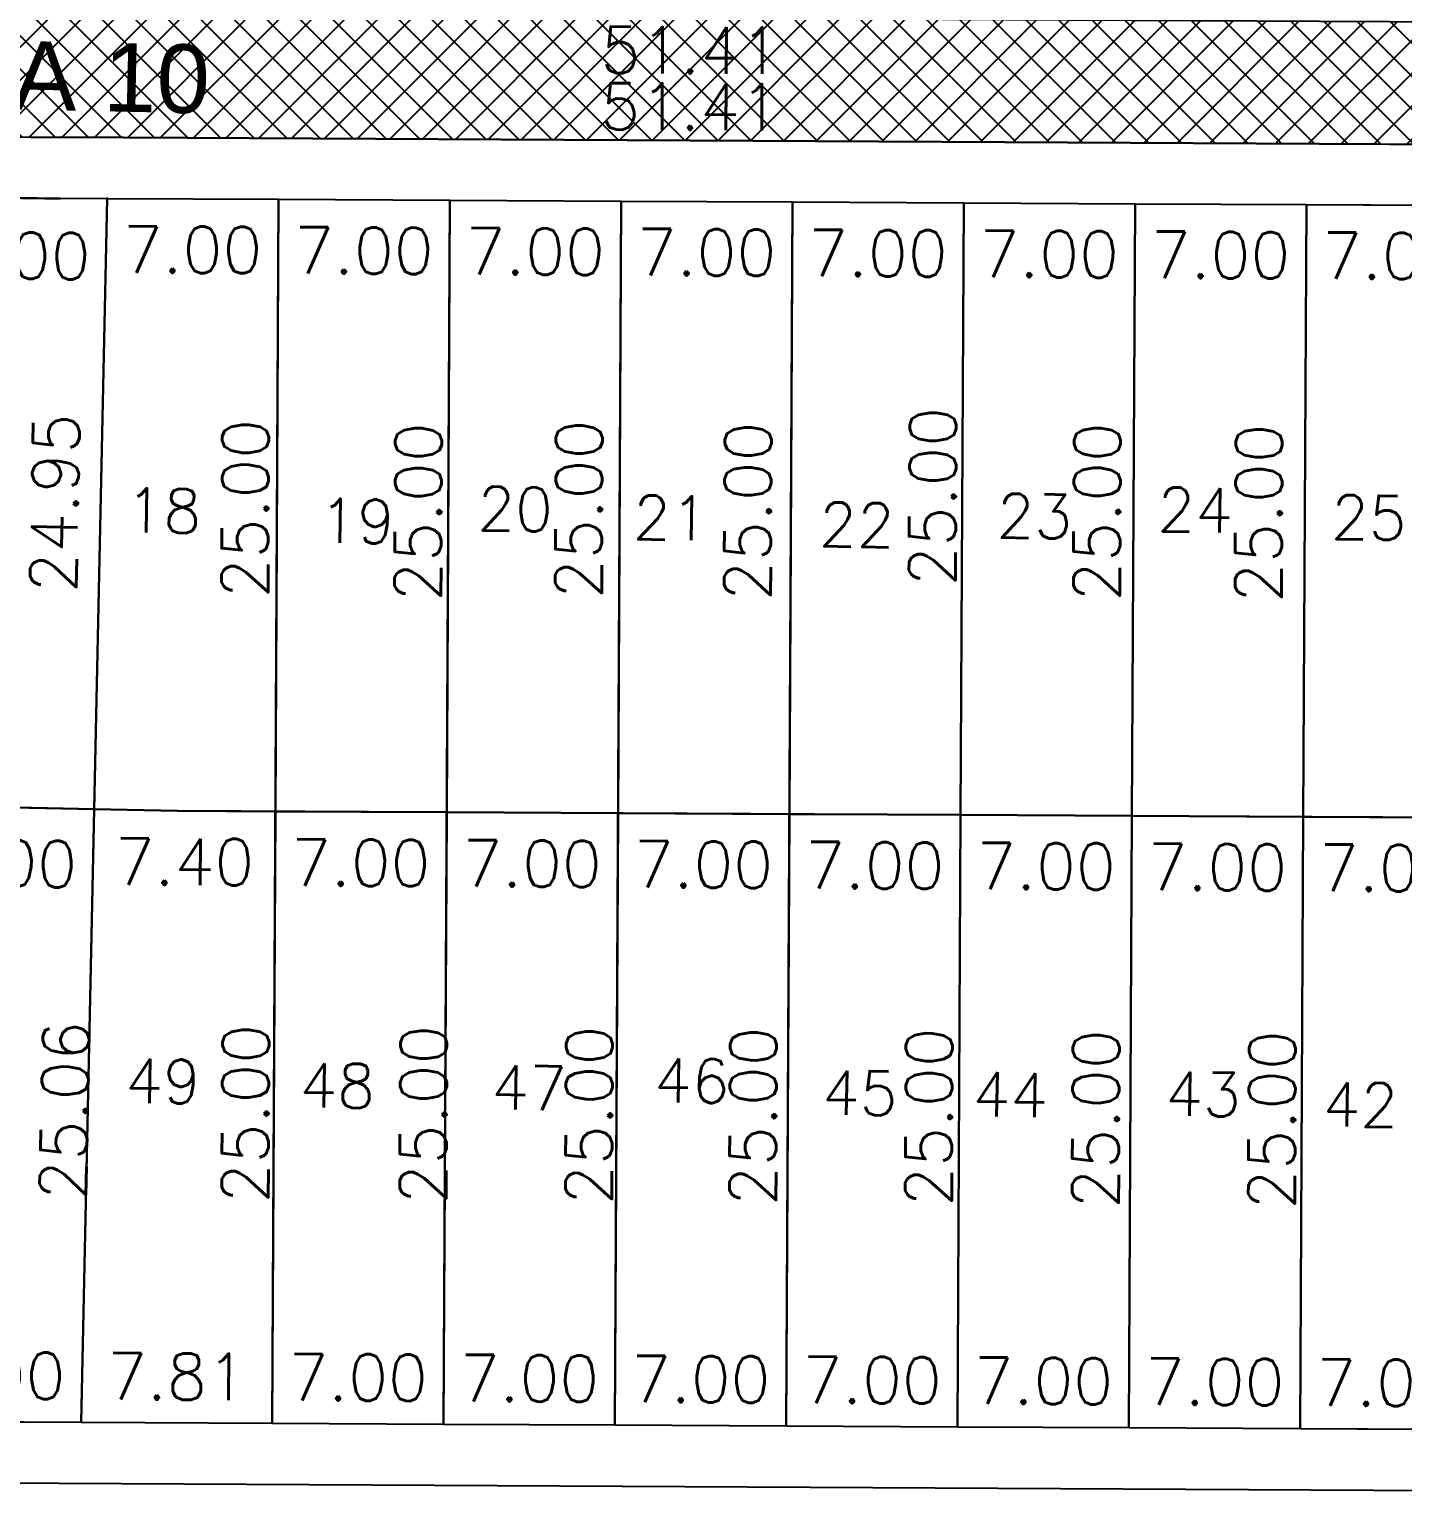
# Model space of a CAD drawing. Header units: millimetres. Extents: x -4430026 to 4783824, y 584 to 9593110.
# Drawn here: x 1747.2 to 1803.3, y 1333 to 1393 of the extents above; entities that cross this region are included whole.
import ezdxf
from ezdxf.enums import TextEntityAlignment as Align

# ---------------------------------------------------------------- set-up
doc = ezdxf.new("R2010")
doc.units = ezdxf.units.MM
doc.linetypes.add('CONTINUO', pattern=[0])
for name, color, linetype in [('Bra-Rua Calçadas', 1, 'Continuous'), ('Calçada', 1, 'Continuous'), ('Cota', 8, 'Continuous'), ('Lotes', 2, 'Continuous'), ('Numero de lotes', 5, 'Continuous'), ('TXT A.VERDES', 7, 'Continuous'), ('Área Verde Alameda etc.', 92, 'Continuous')]:
    doc.layers.add(name, color=color, linetype=linetype)
doc.styles.add('arcad1', font='romans.shx')
doc.styles.add('ROMANS', font='romans.shx')
doc.dimstyles.new('BOLA100', dxfattribs={"dimscale": 0, "dimtxt": 1.9, "dimasz": 0.18, "dimexe": 0.18, "dimexo": 0.063, "dimgap": 0, "dimtad": 1, "dimzin": 4, "dimdsep": 46, "dimtxsty": 'ROMANS', "dimcen": 0.09, "dimse1": 1, "dimse2": 1, "dimsd1": 1, "dimsd2": 1, "dimclrt": 256, "dimaunit": 1, "dimadec": 4, "dimazin": 0, "dimtfac": 1.2, "dimtix": 1, "dimtmove": 2, "dimatfit": 3, "dimfxl": 1, "dimtvp": 2, "dimtolj": 1, "dimtzin": 4, "dimarcsym": 0})

# ---------------------------------------------------------------- blocks, each defined once
blk = doc.blocks.new('*D4227')
at = {"layer": 'DEFPOINTS', "color": 0}
for p in [(1759.786, 1385.951), (1756.864, 1360.965), (1759.657, 1360.951)]:
    blk.add_point(p, dxfattribs=at)
at = {"layer": 'Cota', "insert": (1755.978, 1373.47), "char_height": 1.9, "attachment_point": 5, "rotation": 89.70531, "style": 'ROMANS'}
blk.add_mtext('\\A1;25.00', dxfattribs=at)
blk = doc.blocks.new('*D4228')
at = {"layer": 'DEFPOINTS', "color": 0}
for p in [(1766.582, 1385.809), (1763.93, 1360.822), (1766.454, 1360.809)]:
    blk.add_point(p, dxfattribs=at)
at = {"layer": 'Cota', "insert": (1763.044, 1373.327), "char_height": 1.9, "attachment_point": 5, "rotation": 89.70531, "style": 'ROMANS'}
blk.add_mtext('\\A1;25.00', dxfattribs=at)
blk = doc.blocks.new('*D4229')
at = {"layer": 'DEFPOINTS', "color": 0}
for p in [(1773.38, 1385.917), (1770.497, 1360.932), (1773.251, 1360.917)]:
    blk.add_point(p, dxfattribs=at)
at = {"layer": 'Cota', "insert": (1769.611, 1373.436), "char_height": 1.9, "attachment_point": 5, "rotation": 89.70531, "style": 'ROMANS'}
blk.add_mtext('\\A1;25.00', dxfattribs=at)
blk = doc.blocks.new('*D4230')
at = {"layer": 'DEFPOINTS', "color": 0}
for p in [(1780.579, 1385.839), (1777.397, 1360.855), (1780.45, 1360.839)]:
    blk.add_point(p, dxfattribs=at)
at = {"layer": 'Cota', "insert": (1776.511, 1373.359), "char_height": 1.9, "attachment_point": 5, "rotation": 89.70531, "style": 'ROMANS'}
blk.add_mtext('\\A1;25.00', dxfattribs=at)
blk = doc.blocks.new('*D4231')
at = {"layer": 'DEFPOINTS', "color": 0}
for p in [(1787.948, 1386.438), (1784.95, 1361.453), (1787.819, 1361.438)]:
    blk.add_point(p, dxfattribs=at)
at = {"layer": 'Cota', "insert": (1784.064, 1373.958), "char_height": 1.9, "attachment_point": 5, "rotation": 89.70531, "style": 'ROMANS'}
blk.add_mtext('\\A1;25.00', dxfattribs=at)
blk = doc.blocks.new('*D4232')
at = {"layer": 'DEFPOINTS', "color": 0}
for p in [(1794.559, 1385.815), (1791.665, 1360.829), (1794.43, 1360.815)]:
    blk.add_point(p, dxfattribs=at)
at = {"layer": 'Cota', "insert": (1790.779, 1373.334), "char_height": 1.9, "attachment_point": 5, "rotation": 89.70531, "style": 'ROMANS'}
blk.add_mtext('\\A1;25.00', dxfattribs=at)
blk = doc.blocks.new('*D4233')
at = {"layer": 'DEFPOINTS', "color": 0}
for p in [(1800.968, 1385.765), (1798.271, 1360.779), (1800.839, 1360.765)]:
    blk.add_point(p, dxfattribs=at)
at = {"layer": 'Cota', "insert": (1797.386, 1373.283), "char_height": 1.9, "attachment_point": 5, "rotation": 89.70531, "style": 'ROMANS'}
blk.add_mtext('\\A1;25.00', dxfattribs=at)
blk = doc.blocks.new('*D4251')
at = {"layer": 'DEFPOINTS', "color": 0}
for p in [(1801.509, 1360.97), (1798.813, 1335.983), (1801.38, 1335.97)]:
    blk.add_point(p, dxfattribs=at)
at = {"layer": 'Cota', "insert": (1797.927, 1348.488), "char_height": 1.9, "attachment_point": 5, "rotation": 89.70531, "style": 'ROMANS'}
blk.add_mtext('\\A1;25.00', dxfattribs=at)
blk = doc.blocks.new('*D4252')
at = {"layer": 'DEFPOINTS', "color": 0}
for p in [(1794.509, 1361.006), (1791.615, 1336.02), (1794.381, 1336.006)]:
    blk.add_point(p, dxfattribs=at)
at = {"layer": 'Cota', "insert": (1790.729, 1348.525), "char_height": 1.9, "attachment_point": 5, "rotation": 89.70531, "style": 'ROMANS'}
blk.add_mtext('\\A1;25.00', dxfattribs=at)
blk = doc.blocks.new('*D4253')
at = {"layer": 'DEFPOINTS', "color": 0}
for p in [(1787.794, 1361.083), (1784.796, 1336.098), (1787.666, 1336.083)]:
    blk.add_point(p, dxfattribs=at)
at = {"layer": 'Cota', "insert": (1783.91, 1348.603), "char_height": 1.9, "attachment_point": 5, "rotation": 89.70531, "style": 'ROMANS'}
blk.add_mtext('\\A1;25.00', dxfattribs=at)
blk = doc.blocks.new('*D4254')
at = {"layer": 'DEFPOINTS', "color": 0}
for p in [(1780.794, 1361.119), (1777.613, 1336.135), (1780.666, 1336.119)]:
    blk.add_point(p, dxfattribs=at)
at = {"layer": 'Cota', "insert": (1776.727, 1348.64), "char_height": 1.9, "attachment_point": 5, "rotation": 89.70531, "style": 'ROMANS'}
blk.add_mtext('\\A1;25.00', dxfattribs=at)
blk = doc.blocks.new('*D4255')
at = {"layer": 'DEFPOINTS', "color": 0}
for p in [(1773.794, 1361.155), (1770.912, 1336.169), (1773.666, 1336.155)]:
    blk.add_point(p, dxfattribs=at)
at = {"layer": 'Cota', "insert": (1770.026, 1348.674), "char_height": 1.9, "attachment_point": 5, "rotation": 89.70531, "style": 'ROMANS'}
blk.add_mtext('\\A1;25.00', dxfattribs=at)
blk = doc.blocks.new('*D4256')
at = {"layer": 'DEFPOINTS', "color": 0}
for p in [(1766.794, 1361.191), (1764.142, 1336.204), (1766.666, 1336.191)]:
    blk.add_point(p, dxfattribs=at)
at = {"layer": 'Cota', "insert": (1763.257, 1348.709), "char_height": 1.9, "attachment_point": 5, "rotation": 89.70531, "style": 'ROMANS'}
blk.add_mtext('\\A1;25.00', dxfattribs=at)
blk = doc.blocks.new('*D4257')
at = {"layer": 'DEFPOINTS', "color": 0}
for p in [(1759.794, 1361.227), (1756.873, 1336.242), (1759.666, 1336.227)]:
    blk.add_point(p, dxfattribs=at)
at = {"layer": 'Cota', "insert": (1755.987, 1348.746), "char_height": 1.9, "attachment_point": 5, "rotation": 89.70531, "style": 'ROMANS'}
blk.add_mtext('\\A1;25.00', dxfattribs=at)
blk = doc.blocks.new('*D4258')
at = {"layer": 'DEFPOINTS', "color": 0}
for p in [(1752.391, 1361.32), (1749.276, 1336.322), (1751.858, 1336.267)]:
    blk.add_point(p, dxfattribs=at)
at = {"layer": 'Cota', "insert": (1748.593, 1348.869), "char_height": 1.9, "attachment_point": 5, "rotation": 88.7822, "style": 'ROMANS'}
blk.add_mtext('\\A1;25.06', dxfattribs=at)
blk = doc.blocks.new('*D4278')
at = {"layer": 'DEFPOINTS', "color": 0}
for p in [(1799.339, 1385.876), (1806.339, 1385.84), (1799.323, 1382.858)]:
    blk.add_point(p, dxfattribs=at)
at = {"layer": 'Cota', "insert": (1802.828, 1383.79), "char_height": 1.9, "attachment_point": 5, "rotation": 359.70531, "style": 'ROMANS'}
blk.add_mtext('\\A1;7.00', dxfattribs=at)
blk = doc.blocks.new('*D4279')
at = {"layer": 'DEFPOINTS', "color": 0}
for p in [(1792.339, 1385.912), (1799.339, 1385.876), (1792.323, 1382.894)]:
    blk.add_point(p, dxfattribs=at)
at = {"layer": 'Cota', "insert": (1795.828, 1383.826), "char_height": 1.9, "attachment_point": 5, "rotation": 359.70531, "style": 'ROMANS'}
blk.add_mtext('\\A1;7.00', dxfattribs=at)
blk = doc.blocks.new('*D4280')
at = {"layer": 'DEFPOINTS', "color": 0}
for p in [(1785.339, 1385.948), (1792.339, 1385.912), (1785.323, 1382.93)]:
    blk.add_point(p, dxfattribs=at)
at = {"layer": 'Cota', "insert": (1788.828, 1383.862), "char_height": 1.9, "attachment_point": 5, "rotation": 359.70531, "style": 'ROMANS'}
blk.add_mtext('\\A1;7.00', dxfattribs=at)
blk = doc.blocks.new('*D4281')
at = {"layer": 'DEFPOINTS', "color": 0}
for p in [(1778.339, 1385.984), (1785.339, 1385.948), (1778.323, 1382.966)]:
    blk.add_point(p, dxfattribs=at)
at = {"layer": 'Cota', "insert": (1781.828, 1383.898), "char_height": 1.9, "attachment_point": 5, "rotation": 359.70531, "style": 'ROMANS'}
blk.add_mtext('\\A1;7.00', dxfattribs=at)
blk = doc.blocks.new('*D4282')
at = {"layer": 'DEFPOINTS', "color": 0}
for p in [(1771.339, 1386.02), (1778.339, 1385.984), (1771.323, 1383.002)]:
    blk.add_point(p, dxfattribs=at)
at = {"layer": 'Cota', "insert": (1774.828, 1383.934), "char_height": 1.9, "attachment_point": 5, "rotation": 359.70531, "style": 'ROMANS'}
blk.add_mtext('\\A1;7.00', dxfattribs=at)
blk = doc.blocks.new('*D4283')
at = {"layer": 'DEFPOINTS', "color": 0}
for p in [(1764.339, 1386.056), (1771.339, 1386.02), (1764.324, 1383.038)]:
    blk.add_point(p, dxfattribs=at)
at = {"layer": 'Cota', "insert": (1767.828, 1383.97), "char_height": 1.9, "attachment_point": 5, "rotation": 359.70531, "style": 'ROMANS'}
blk.add_mtext('\\A1;7.00', dxfattribs=at)
blk = doc.blocks.new('*D4284')
at = {"layer": 'DEFPOINTS', "color": 0}
for p in [(1757.339, 1386.092), (1764.339, 1386.056), (1757.324, 1383.074)]:
    blk.add_point(p, dxfattribs=at)
at = {"layer": 'Cota', "insert": (1760.828, 1384.006), "char_height": 1.9, "attachment_point": 5, "rotation": 359.70531, "style": 'ROMANS'}
blk.add_mtext('\\A1;7.00', dxfattribs=at)
blk = doc.blocks.new('*D4285')
at = {"layer": 'DEFPOINTS', "color": 0}
for p in [(1750.337, 1386.128), (1757.339, 1386.092), (1750.321, 1383.11)]:
    blk.add_point(p, dxfattribs=at)
at = {"layer": 'Cota', "insert": (1753.827, 1384.042), "char_height": 1.9, "attachment_point": 5, "rotation": 359.70531, "style": 'ROMANS'}
blk.add_mtext('\\A1;7.00', dxfattribs=at)
blk = doc.blocks.new('*D4295')
at = {"layer": 'DEFPOINTS', "color": 0}
for p in [(1799.086, 1336.811), (1799.081, 1335.876), (1806.081, 1335.84)]:
    blk.add_point(p, dxfattribs=at)
at = {"layer": 'Cota', "insert": (1802.591, 1337.743), "char_height": 1.9, "attachment_point": 5, "rotation": 359.70531, "style": 'ROMANS'}
blk.add_mtext('\\A1;7.00', dxfattribs=at)
blk = doc.blocks.new('*D4296')
at = {"layer": 'DEFPOINTS', "color": 0}
for p in [(1792.086, 1336.847), (1792.082, 1335.912), (1799.081, 1335.876)]:
    blk.add_point(p, dxfattribs=at)
at = {"layer": 'Cota', "insert": (1795.591, 1337.779), "char_height": 1.9, "attachment_point": 5, "rotation": 359.70531, "style": 'ROMANS'}
blk.add_mtext('\\A1;7.00', dxfattribs=at)
blk = doc.blocks.new('*D4297')
at = {"layer": 'DEFPOINTS', "color": 0}
for p in [(1785.086, 1336.883), (1785.082, 1335.948), (1792.082, 1335.912)]:
    blk.add_point(p, dxfattribs=at)
at = {"layer": 'Cota', "insert": (1788.591, 1337.815), "char_height": 1.9, "attachment_point": 5, "rotation": 359.70531, "style": 'ROMANS'}
blk.add_mtext('\\A1;7.00', dxfattribs=at)
blk = doc.blocks.new('*D4298')
at = {"layer": 'DEFPOINTS', "color": 0}
for p in [(1778.087, 1336.919), (1778.082, 1335.984), (1785.082, 1335.948)]:
    blk.add_point(p, dxfattribs=at)
at = {"layer": 'Cota', "insert": (1781.591, 1337.851), "char_height": 1.9, "attachment_point": 5, "rotation": 359.70531, "style": 'ROMANS'}
blk.add_mtext('\\A1;7.00', dxfattribs=at)
blk = doc.blocks.new('*D4299')
at = {"layer": 'DEFPOINTS', "color": 0}
for p in [(1771.087, 1336.955), (1771.082, 1336.02), (1778.082, 1335.984)]:
    blk.add_point(p, dxfattribs=at)
at = {"layer": 'Cota', "insert": (1774.591, 1337.887), "char_height": 1.9, "attachment_point": 5, "rotation": 359.70531, "style": 'ROMANS'}
blk.add_mtext('\\A1;7.00', dxfattribs=at)
blk = doc.blocks.new('*D4300')
at = {"layer": 'DEFPOINTS', "color": 0}
for p in [(1764.087, 1336.991), (1764.082, 1336.056), (1771.082, 1336.02)]:
    blk.add_point(p, dxfattribs=at)
at = {"layer": 'Cota', "insert": (1767.592, 1337.923), "char_height": 1.9, "attachment_point": 5, "rotation": 359.70531, "style": 'ROMANS'}
blk.add_mtext('\\A1;7.00', dxfattribs=at)
blk = doc.blocks.new('*D4301')
at = {"layer": 'DEFPOINTS', "color": 0}
for p in [(1757.087, 1337.027), (1757.082, 1336.092), (1764.082, 1336.056)]:
    blk.add_point(p, dxfattribs=at)
at = {"layer": 'Cota', "insert": (1760.592, 1337.959), "char_height": 1.9, "attachment_point": 5, "rotation": 359.70531, "style": 'ROMANS'}
blk.add_mtext('\\A1;7.00', dxfattribs=at)
blk = doc.blocks.new('*D4302')
at = {"layer": 'DEFPOINTS', "color": 0}
for p in [(1749.279, 1337.068), (1749.274, 1336.132), (1757.082, 1336.092)]:
    blk.add_point(p, dxfattribs=at)
at = {"layer": 'Cota', "insert": (1753.188, 1337.997), "char_height": 1.9, "attachment_point": 5, "rotation": 359.70531, "style": 'ROMANS'}
blk.add_mtext('\\A1;7.81', dxfattribs=at)
blk = doc.blocks.new('*D4303')
at = {"layer": 'DEFPOINTS', "color": 0}
for p in [(1742.284, 1337.103), (1742.279, 1336.168), (1749.274, 1336.132)]:
    blk.add_point(p, dxfattribs=at)
at = {"layer": 'Cota', "insert": (1745.786, 1338.035), "char_height": 1.9, "attachment_point": 5, "rotation": 359.70531, "style": 'ROMANS'}
blk.add_mtext('\\A1;7.00', dxfattribs=at)
blk = doc.blocks.new('*D4314')
at = {"layer": 'DEFPOINTS', "color": 0}
for p in [(1799.21, 1360.876), (1806.21, 1360.84), (1799.194, 1357.844)]:
    blk.add_point(p, dxfattribs=at)
at = {"layer": 'Cota', "insert": (1802.699, 1358.776), "char_height": 1.9, "attachment_point": 5, "rotation": 359.70531, "style": 'ROMANS'}
blk.add_mtext('\\A1;7.00', dxfattribs=at)
blk = doc.blocks.new('*D4315')
at = {"layer": 'DEFPOINTS', "color": 0}
for p in [(1792.21, 1360.912), (1799.21, 1360.876), (1792.195, 1357.88)]:
    blk.add_point(p, dxfattribs=at)
at = {"layer": 'Cota', "insert": (1795.699, 1358.812), "char_height": 1.9, "attachment_point": 5, "rotation": 359.70531, "style": 'ROMANS'}
blk.add_mtext('\\A1;7.00', dxfattribs=at)
blk = doc.blocks.new('*D4316')
at = {"layer": 'DEFPOINTS', "color": 0}
for p in [(1785.21, 1360.948), (1792.21, 1360.912), (1785.195, 1357.916)]:
    blk.add_point(p, dxfattribs=at)
at = {"layer": 'Cota', "insert": (1788.699, 1358.848), "char_height": 1.9, "attachment_point": 5, "rotation": 359.70531, "style": 'ROMANS'}
blk.add_mtext('\\A1;7.00', dxfattribs=at)
blk = doc.blocks.new('*D4317')
at = {"layer": 'DEFPOINTS', "color": 0}
for p in [(1778.21, 1360.984), (1785.21, 1360.948), (1778.195, 1357.952)]:
    blk.add_point(p, dxfattribs=at)
at = {"layer": 'Cota', "insert": (1781.7, 1358.884), "char_height": 1.9, "attachment_point": 5, "rotation": 359.70531, "style": 'ROMANS'}
blk.add_mtext('\\A1;7.00', dxfattribs=at)
blk = doc.blocks.new('*D4318')
at = {"layer": 'DEFPOINTS', "color": 0}
for p in [(1771.21, 1361.02), (1778.21, 1360.984), (1771.195, 1357.988)]:
    blk.add_point(p, dxfattribs=at)
at = {"layer": 'Cota', "insert": (1774.7, 1358.92), "char_height": 1.9, "attachment_point": 5, "rotation": 359.70531, "style": 'ROMANS'}
blk.add_mtext('\\A1;7.00', dxfattribs=at)
blk = doc.blocks.new('*D4319')
at = {"layer": 'DEFPOINTS', "color": 0}
for p in [(1764.211, 1361.056), (1771.21, 1361.02), (1764.195, 1358.024)]:
    blk.add_point(p, dxfattribs=at)
at = {"layer": 'Cota', "insert": (1767.7, 1358.956), "char_height": 1.9, "attachment_point": 5, "rotation": 359.70531, "style": 'ROMANS'}
blk.add_mtext('\\A1;7.00', dxfattribs=at)
blk = doc.blocks.new('*D4320')
at = {"layer": 'DEFPOINTS', "color": 0}
for p in [(1757.211, 1361.092), (1764.211, 1361.056), (1757.195, 1358.06)]:
    blk.add_point(p, dxfattribs=at)
at = {"layer": 'Cota', "insert": (1760.7, 1358.992), "char_height": 1.9, "attachment_point": 5, "rotation": 359.70531, "style": 'ROMANS'}
blk.add_mtext('\\A1;7.00', dxfattribs=at)
blk = doc.blocks.new('*D4321')
at = {"layer": 'DEFPOINTS', "color": 0}
for p in [(1749.807, 1361.185), (1757.211, 1361.092), (1749.791, 1358.098)]:
    blk.add_point(p, dxfattribs=at)
at = {"layer": 'Cota', "insert": (1753.498, 1359.029), "char_height": 1.9, "attachment_point": 5, "rotation": 359.70531, "style": 'ROMANS'}
blk.add_mtext('\\A1;7.40', dxfattribs=at)
blk = doc.blocks.new('*D7241')
at = {"layer": 'DEFPOINTS', "color": 0}
for p in [(1749.415, 1386.147), (1750.337, 1386.128, 51.854), (1749.807, 1361.185, 51.854)]:
    blk.add_point(p, dxfattribs=at)
at = {"layer": 'Cota', "insert": (1748.2, 1373.696), "char_height": 1.9, "attachment_point": 5, "rotation": 88.7822, "style": 'ROMANS'}
blk.add_mtext('\\A1;24.95', dxfattribs=at)
blk = doc.blocks.new('*D7381')
at = {"layer": 'DEFPOINTS', "color": 0}
for p in [(1748.472, 1393.637), (1799.877, 1393.373), (1799.866, 1391.112)]:
    blk.add_point(p, dxfattribs=at)
at = {"layer": 'Cota', "insert": (1774.168, 1392.194), "char_height": 1.9, "attachment_point": 5, "rotation": 359.70531, "style": 'ROMANS'}
blk.add_mtext('\\A1;51.41', dxfattribs=at)
blk = doc.blocks.new('*D7382')
at = {"layer": 'DEFPOINTS', "color": 0}
for p in [(1748.447, 1388.637), (1799.854, 1388.803), (1799.851, 1388.373)]:
    blk.add_point(p, dxfattribs=at)
at = {"layer": 'Cota', "insert": (1774.156, 1389.885), "char_height": 1.9, "attachment_point": 5, "rotation": 359.70531, "style": 'ROMANS'}
blk.add_mtext('\\A1;51.41', dxfattribs=at)
blk = doc.blocks.new('*D7383')
at = {"layer": 'DEFPOINTS', "color": 0}
for p in [(1799.877, 1393.373), (1819.877, 1393.27), (1819.864, 1390.849)]:
    blk.add_point(p, dxfattribs=at)
at = {"layer": 'Cota', "insert": (1809.869, 1391.85), "char_height": 1.9, "attachment_point": 5, "rotation": 359.70531, "style": 'ROMANS'}
blk.add_mtext('\\A1;20.00', dxfattribs=at)
blk = doc.blocks.new('*D7384')
at = {"layer": 'DEFPOINTS', "color": 0}
for p in [(1819.853, 1388.562), (1799.851, 1388.373), (1819.851, 1388.27)]:
    blk.add_point(p, dxfattribs=at)
at = {"layer": 'Cota', "insert": (1809.858, 1389.564), "char_height": 1.9, "attachment_point": 5, "rotation": 359.70531, "style": 'ROMANS'}
blk.add_mtext('\\A1;20.00', dxfattribs=at)

msp = doc.modelspace()

# ---------------------------------------------------------------- hatches: boundary and pattern name
at = {"layer": 'Área Verde Alameda etc.'}
h = msp.add_hatch(dxfattribs=at)
h.set_pattern_fill('ANSI37', color=256, scale=0.3, style=0)
h.set_pattern_definition([(45, (-350710.31295, -9590084.73025), (-0.67351920908, 0.67351920908), []), (135, (-350710.31295, -9590084.73025), (-0.67351920908, -0.67351920908), [])])
h.paths.add_polyline_path([(1862.876, 1393.049), (1819.877, 1393.27), (1799.877, 1393.373), (1748.472, 1393.637, -0.152407), (1678.063, 1416.007), (1655.081, 1432.074, 0.151755), (1652.82, 1432.795, 0.254017), (1649.451, 1430.999), (1648.959, 1430.253), (1675.198, 1411.91), (1675.249, 1411.874, 0.152285), (1748.447, 1388.637), (1799.851, 1388.373), (1819.851, 1388.27), (1868.767, 1388.019, 0.075214), (1868.215, 1389.727, 0.282974)])

# ---------------------------------------------------------------- linework, layer by layer
at = {"layer": 'Bra-Rua Calçadas'}
msp.add_lwpolyline([(1678.063, 1416.007), (1655.081, 1432.074, 0.151755), (1652.82, 1432.795, 0.254017), (1649.451, 1430.999), (1648.959, 1430.253), (1675.198, 1411.91), (1675.249, 1411.874, 0.152285), (1748.447, 1388.637), (1799.851, 1388.373), (1819.851, 1388.27), (1868.767, 1388.019, 0.075214), (1868.215, 1389.727, 0.282974), (1862.876, 1393.049), (1819.877, 1393.27), (1799.877, 1393.373), (1748.472, 1393.637, -0.152407)], format="xyb", close=True, dxfattribs=at)
at = {"layer": 'Calçada', "lineweight": -3}
for p, q in [((1799.851, 1388.373), (1748.447, 1388.637)), ((1819.851, 1388.27), (1799.851, 1388.373)), ((1709.728, 1333.836), (1862.568, 1333.05)), ((1709.728, 1333.836), (1862.568, 1333.05))]:
    msp.add_line(p, q, dxfattribs=at)
msp.add_arc((1749.11, 1517.636), 129, 235.04301, 269.70531, dxfattribs=at)
at = {"layer": 'Lotes', "linetype": 'CONTINUO', "lineweight": -3}
for p, q in [((1750.337, 1386.128), (1748.434, 1386.137)), ((1749.807, 1361.185), (1750.337, 1386.128)), ((1750.337, 1386.128), (1749.807, 1361.185)), ((1757.339, 1386.092), (1750.337, 1386.128)), ((1757.211, 1361.092), (1757.339, 1386.092)), ((1757.339, 1386.092), (1757.211, 1361.092)), ((1764.339, 1386.056), (1757.339, 1386.092)), ((1764.211, 1361.056), (1764.339, 1386.056)), ((1764.339, 1386.056), (1764.211, 1361.056)), ((1771.339, 1386.02), (1764.339, 1386.056)), ((1771.21, 1361.02), (1771.339, 1386.02)), ((1771.339, 1386.02), (1771.21, 1361.02)), ((1778.339, 1385.984), (1771.339, 1386.02)), ((1778.21, 1360.984), (1778.339, 1385.984)), ((1778.339, 1385.984), (1778.21, 1360.984)), ((1785.339, 1385.948), (1778.339, 1385.984)), ((1785.21, 1360.948), (1785.339, 1385.948)), ((1785.339, 1385.948), (1785.21, 1360.948)), ((1792.339, 1385.912), (1785.339, 1385.948)), ((1792.21, 1360.912), (1792.339, 1385.912)), ((1792.339, 1385.912), (1792.21, 1360.912)), ((1799.339, 1385.876), (1792.339, 1385.912)), ((1799.21, 1360.876), (1799.339, 1385.876)), ((1799.339, 1385.876), (1799.21, 1360.876)), ((1806.339, 1385.84), (1799.339, 1385.876)), ((1749.807, 1361.185), (1742.814, 1361.334)), ((1742.814, 1361.334), (1749.807, 1361.185)), ((1749.807, 1361.185), (1749.274, 1336.132)), ((1749.274, 1336.132), (1749.807, 1361.185)), ((1753.211, 1361.113), (1749.807, 1361.185)), ((1749.807, 1361.185), (1753.211, 1361.113)), ((1757.211, 1361.092), (1753.211, 1361.113)), ((1753.211, 1361.113), (1757.211, 1361.092)), ((1757.211, 1361.092), (1757.082, 1336.092)), ((1757.082, 1336.092), (1757.211, 1361.092)), ((1764.211, 1361.056), (1757.211, 1361.092)), ((1757.211, 1361.092), (1764.211, 1361.056)), ((1764.211, 1361.056), (1764.082, 1336.056)), ((1764.082, 1336.056), (1764.211, 1361.056)), ((1771.21, 1361.02), (1764.211, 1361.056)), ((1764.211, 1361.056), (1771.21, 1361.02)), ((1771.21, 1361.02), (1771.082, 1336.02)), ((1771.082, 1336.02), (1771.21, 1361.02)), ((1778.21, 1360.984), (1771.21, 1361.02)), ((1771.21, 1361.02), (1778.21, 1360.984)), ((1778.21, 1360.984), (1778.082, 1335.984)), ((1778.082, 1335.984), (1778.21, 1360.984)), ((1779.228, 1360.979), (1778.21, 1360.984)), ((1778.21, 1360.984), (1779.228, 1360.979)), ((1785.21, 1360.948), (1779.228, 1360.979)), ((1779.228, 1360.979), (1785.21, 1360.948)), ((1785.21, 1360.948), (1785.082, 1335.948)), ((1785.082, 1335.948), (1785.21, 1360.948)), ((1792.21, 1360.912), (1785.21, 1360.948)), ((1785.21, 1360.948), (1792.21, 1360.912)), ((1792.21, 1360.912), (1792.082, 1335.912)), ((1792.082, 1335.912), (1792.21, 1360.912)), ((1799.21, 1360.876), (1792.21, 1360.912)), ((1792.21, 1360.912), (1799.21, 1360.876)), ((1799.21, 1360.876), (1799.081, 1335.876)), ((1799.081, 1335.876), (1799.21, 1360.876)), ((1805.71, 1360.843), (1799.21, 1360.876)), ((1799.21, 1360.876), (1805.71, 1360.843)), ((1742.279, 1336.168), (1749.274, 1336.132)), ((1749.274, 1336.132), (1757.082, 1336.092)), ((1757.082, 1336.092), (1764.082, 1336.056)), ((1764.082, 1336.056), (1771.082, 1336.02)), ((1771.082, 1336.02), (1778.082, 1335.984)), ((1778.082, 1335.984), (1785.082, 1335.948)), ((1785.082, 1335.948), (1792.082, 1335.912)), ((1792.082, 1335.912), (1799.081, 1335.876)), ((1799.081, 1335.876), (1806.081, 1335.84))]:
    msp.add_line(p, q, dxfattribs=at)
at = {"layer": 'Lotes', "lineweight": -3, "ltscale": 10}
for p, q in [((1750.338, 1386.185), (1749.274, 1336.132)), ((1757.082, 1336.092), (1757.339, 1386.092)), ((1764.082, 1336.056), (1764.339, 1386.056)), ((1771.082, 1336.02), (1771.339, 1386.02)), ((1778.082, 1335.984), (1778.339, 1385.984)), ((1785.082, 1335.948), (1785.339, 1385.948)), ((1792.082, 1335.912), (1792.339, 1385.912)), ((1799.081, 1335.876), (1799.339, 1385.876)), ((1740.212, 1361.389), (1753.211, 1361.113)), ((1779.228, 1360.979), (1753.211, 1361.113)), ((1805.71, 1360.843), (1779.228, 1360.979))]:
    msp.add_line(p, q, dxfattribs=at)
at = {"layer": 'Lotes'}
msp.add_lwpolyline([(1743.344, 1386.262), (1742.814, 1361.334), (1749.807, 1361.185), (1750.337, 1386.128), (1748.434, 1386.137, -0.009681)], format="xyb", close=True, dxfattribs=at)
for points in [[(1750.337, 1386.128), (1749.807, 1361.185), (1753.211, 1361.113), (1757.211, 1361.092), (1757.339, 1386.092)], [(1757.339, 1386.092), (1757.211, 1361.092), (1764.211, 1361.056), (1764.339, 1386.056)], [(1764.339, 1386.056), (1764.211, 1361.056), (1771.21, 1361.02), (1771.339, 1386.02)], [(1771.339, 1386.02), (1771.21, 1361.02), (1778.21, 1360.984), (1778.339, 1385.984)], [(1778.339, 1385.984), (1778.21, 1360.984), (1779.228, 1360.979), (1785.21, 1360.948), (1785.339, 1385.948)], [(1785.339, 1385.948), (1785.21, 1360.948), (1792.21, 1360.912), (1792.339, 1385.912)], [(1792.339, 1385.912), (1792.21, 1360.912), (1799.21, 1360.876), (1799.339, 1385.876)], [(1799.339, 1385.876), (1799.21, 1360.876), (1805.71, 1360.843), (1806.21, 1360.84), (1806.339, 1385.84)], [(1742.814, 1361.334), (1742.279, 1336.168), (1749.274, 1336.132), (1749.807, 1361.185)], [(1749.807, 1361.185), (1749.274, 1336.132), (1757.082, 1336.092), (1757.211, 1361.092), (1753.211, 1361.113)], [(1757.211, 1361.092), (1757.082, 1336.092), (1764.082, 1336.056), (1764.211, 1361.056)], [(1764.211, 1361.056), (1764.082, 1336.056), (1771.082, 1336.02), (1771.21, 1361.02)], [(1771.21, 1361.02), (1771.082, 1336.02), (1778.082, 1335.984), (1778.21, 1360.984)], [(1779.228, 1360.979), (1778.21, 1360.984), (1778.082, 1335.984), (1785.082, 1335.948), (1785.21, 1360.948)], [(1785.21, 1360.948), (1785.082, 1335.948), (1792.082, 1335.912), (1792.21, 1360.912)], [(1792.21, 1360.912), (1792.082, 1335.912), (1799.081, 1335.876), (1799.21, 1360.876)], [(1799.21, 1360.876), (1799.081, 1335.876), (1806.081, 1335.84), (1806.21, 1360.84), (1805.71, 1360.843)]]:
    msp.add_lwpolyline(points, close=True, dxfattribs=at)
at = {"layer": 'Lotes', "linetype": 'CONTINUO', "lineweight": -3}
msp.add_arc((1749.11, 1517.636), 131.5, 267.48673, 269.70531, dxfattribs=at)
at = {"layer": 'Área Verde Alameda etc.'}
msp.add_lwpolyline([(1678.063, 1416.007), (1655.081, 1432.074, 0.151755), (1652.82, 1432.795, 0.254017), (1649.451, 1430.999), (1648.959, 1430.253), (1675.198, 1411.91), (1675.249, 1411.874, 0.152285), (1748.447, 1388.637), (1799.851, 1388.373), (1819.851, 1388.27), (1868.767, 1388.019, 0.075214), (1868.215, 1389.727, 0.282974), (1862.876, 1393.049), (1819.877, 1393.27), (1799.877, 1393.373), (1748.472, 1393.637, -0.152407)], format="xyb", close=True, dxfattribs=at)

# ---------------------------------------------------------------- texts
at = {"layer": 'Cota', "char_height": 1.9, "attachment_point": 5, "style": 'ROMANS'}
for insert, rotation in [((1746.814, 1383.804), 359.36915), ((1746.262, 1358.98), 358.7822)]:
    msp.add_mtext('\\A1;7.00', dxfattribs=dict(at, insert=insert, rotation=rotation))
at = {"layer": 'Numero de lotes', "style": 'arcad1'}
for s, p in [('18', (1752.643, 1373.382, 103.708)), ('20', (1767.008, 1373.448, 103.708)), ('21', (1773.364, 1373.087, 103.708)), ('23', (1788.227, 1373.156, 103.708)), ('24', (1794.796, 1373.412, 103.708)), ('25', (1801.89, 1373.098, 103.708)), ('19', (1760.549, 1372.953, 103.708)), ('22', (1780.971, 1372.805, 103.708)), ('49', (1752.618, 1350.065, 103.708)), ('48', (1759.744, 1349.887, 103.708)), ('47', (1767.577, 1349.794, 103.708)), ('46', (1774.224, 1350.089, 103.708)), ('45', (1781.091, 1349.584, 103.708)), ('44', (1787.236, 1349.52, 103.708)), ('43', (1795.117, 1349.536, 103.708)), ('42', (1801.545, 1349.106, 103.708))]:
    msp.add_text(s, height=1.8, rotation=358.97539, dxfattribs=at).set_placement(p, align=Align.MIDDLE_CENTER)
at = {"layer": 'TXT A.VERDES', "linetype": 'CONTINUO', "insert": (1739.132, 1392.737, 103.708), "char_height": 2.8, "width": 43.98267, "attachment_point": 1, "rotation": 358.78803, "style": 'arcad1'}
msp.add_mtext('{\\fArial|b0|i0|c0|p34;A.V.A 10}', dxfattribs=at)

# ---------------------------------------------------------------- dimensions: what is measured, and where the dimension line sits
at = {"layer": 'Cota'}
for p1, p2, distance, picture, middle in [((1748.472, 1393.637), (1799.877, 1393.373), -2.261, '*D7381', (1774.168, 1392.194)), ((1799.877, 1393.373), (1819.877, 1393.27), -2.421, '*D7383', (1809.869, 1391.85)), ((1748.4465, 1388.6374), (1799.8515, 1388.373), 0.4302, '*D7382', (1774.1561, 1389.8854)), ((1799.851, 1388.373), (1819.851, 1388.27), 0.292, '*D7384', (1809.858, 1389.564)), ((1749.807, 1361.185), (1750.337, 1386.128), 0.922, '*D7241', (1748.2, 1373.696, -51.854)), ((1787.948, 1386.438), (1787.819, 1361.438), -2.87, '*D4231', (1784.064, 1373.958)), ((1759.786, 1385.951), (1759.657, 1360.951), -2.793, '*D4227', (1755.978, 1373.47)), ((1766.582, 1385.809), (1766.454, 1360.809), -2.523, '*D4228', (1763.044, 1373.327)), ((1773.38, 1385.917), (1773.251, 1360.917), -2.754, '*D4229', (1769.611, 1373.436)), ((1780.579, 1385.839), (1780.45, 1360.839), -3.053, '*D4230', (1776.511, 1373.359)), ((1794.559, 1385.815), (1794.43, 1360.815), -2.766, '*D4232', (1790.779, 1373.334)), ((1800.968, 1385.765), (1800.839, 1360.765), -2.568, '*D4233', (1797.386, 1373.283))]:
    dim = msp.add_aligned_dim(p1=p1, p2=p2, distance=distance, dimstyle='BOLA100', override={"dimscale": 1}, dxfattribs=at)
    dim.commit()
    dim.dimension.update_dxf_attribs({"geometry": picture, "text_midpoint": middle})
for base, p1, p2, angle, picture, middle in [((1750.321, 1383.11), (1757.339, 1386.092), (1750.337, 1386.128), 359.70531, '*D4285', (1753.827, 1384.042)), ((1757.324, 1383.074), (1764.339, 1386.056), (1757.339, 1386.092), 359.70531, '*D4284', (1760.828, 1384.006)), ((1764.324, 1383.038), (1771.339, 1386.02), (1764.339, 1386.056), 359.70531, '*D4283', (1767.828, 1383.97)), ((1771.323, 1383.002), (1778.339, 1385.984), (1771.339, 1386.02), 359.70531, '*D4282', (1774.828, 1383.934)), ((1778.323, 1382.966), (1785.339, 1385.948), (1778.339, 1385.984), 359.70531, '*D4281', (1781.828, 1383.898)), ((1785.323, 1382.93), (1792.339, 1385.912), (1785.339, 1385.948), 359.70531, '*D4280', (1788.828, 1383.862)), ((1792.323, 1382.894), (1799.339, 1385.876), (1792.339, 1385.912), 359.70531, '*D4279', (1795.828, 1383.826)), ((1799.323, 1382.858), (1806.339, 1385.84), (1799.339, 1385.876), 359.70531, '*D4278', (1802.828, 1383.79)), ((1749.276, 1336.322), (1752.391, 1361.32), (1751.858, 1336.267), 88.7822, '*D4258', (1748.593, 1348.869)), ((1749.791, 1358.098), (1757.211, 1361.092), (1749.807, 1361.185), 359.70531, '*D4321', (1753.498, 1359.029)), ((1756.873, 1336.242), (1759.794, 1361.227), (1759.666, 1336.227), 89.70531, '*D4257', (1755.987, 1348.746)), ((1757.195, 1358.06), (1764.211, 1361.056), (1757.211, 1361.092), 359.70531, '*D4320', (1760.7, 1358.992)), ((1764.142, 1336.204), (1766.794, 1361.191), (1766.666, 1336.191), 89.70531, '*D4256', (1763.257, 1348.709)), ((1764.195, 1358.024), (1771.21, 1361.02), (1764.211, 1361.056), 359.70531, '*D4319', (1767.7, 1358.956)), ((1770.912, 1336.169), (1773.794, 1361.155), (1773.666, 1336.155), 89.70531, '*D4255', (1770.026, 1348.674)), ((1771.195, 1357.988), (1778.21, 1360.984), (1771.21, 1361.02), 359.70531, '*D4318', (1774.7, 1358.92)), ((1777.613, 1336.135), (1780.794, 1361.119), (1780.666, 1336.119), 89.70531, '*D4254', (1776.727, 1348.64)), ((1778.195, 1357.952), (1785.21, 1360.948), (1778.21, 1360.984), 359.70531, '*D4317', (1781.7, 1358.884)), ((1784.796, 1336.098), (1787.794, 1361.083), (1787.666, 1336.083), 89.70531, '*D4253', (1783.91, 1348.603)), ((1785.195, 1357.916), (1792.21, 1360.912), (1785.21, 1360.948), 359.70531, '*D4316', (1788.699, 1358.848)), ((1791.615, 1336.02), (1794.509, 1361.006), (1794.381, 1336.006), 89.70531, '*D4252', (1790.729, 1348.525)), ((1792.195, 1357.88), (1799.21, 1360.876), (1792.21, 1360.912), 359.70531, '*D4315', (1795.699, 1358.812)), ((1798.813, 1335.983), (1801.509, 1360.97), (1801.38, 1335.97), 89.70531, '*D4251', (1797.927, 1348.488)), ((1799.194, 1357.844), (1806.21, 1360.84), (1799.21, 1360.876), 359.70531, '*D4314', (1802.699, 1358.776)), ((1742.284, 1337.103), (1749.274, 1336.132), (1742.279, 1336.168), 359.70531, '*D4303', (1745.786, 1338.035)), ((1749.279, 1337.068), (1757.082, 1336.092), (1749.274, 1336.132), 359.70531, '*D4302', (1753.188, 1337.997)), ((1757.087, 1337.027), (1764.082, 1336.056), (1757.082, 1336.092), 359.70531, '*D4301', (1760.592, 1337.959)), ((1764.087, 1336.991), (1771.082, 1336.02), (1764.082, 1336.056), 359.70531, '*D4300', (1767.592, 1337.923)), ((1771.087, 1336.955), (1778.082, 1335.984), (1771.082, 1336.02), 359.70531, '*D4299', (1774.591, 1337.887)), ((1778.087, 1336.919), (1785.082, 1335.948), (1778.082, 1335.984), 359.70531, '*D4298', (1781.591, 1337.851)), ((1785.086, 1336.883), (1792.082, 1335.912), (1785.082, 1335.948), 359.70531, '*D4297', (1788.591, 1337.815)), ((1792.086, 1336.847), (1799.081, 1335.876), (1792.082, 1335.912), 359.70531, '*D4296', (1795.591, 1337.779)), ((1799.086, 1336.811), (1806.081, 1335.84), (1799.081, 1335.876), 359.70531, '*D4295', (1802.591, 1337.743))]:
    dim = msp.add_linear_dim(base=base, p1=p1, p2=p2, angle=angle, dimstyle='BOLA100', override={"dimscale": 1}, dxfattribs=at)
    dim.commit()
    dim.dimension.update_dxf_attribs({"geometry": picture, "text_midpoint": middle})

doc.saveas('drawing.dxf')
